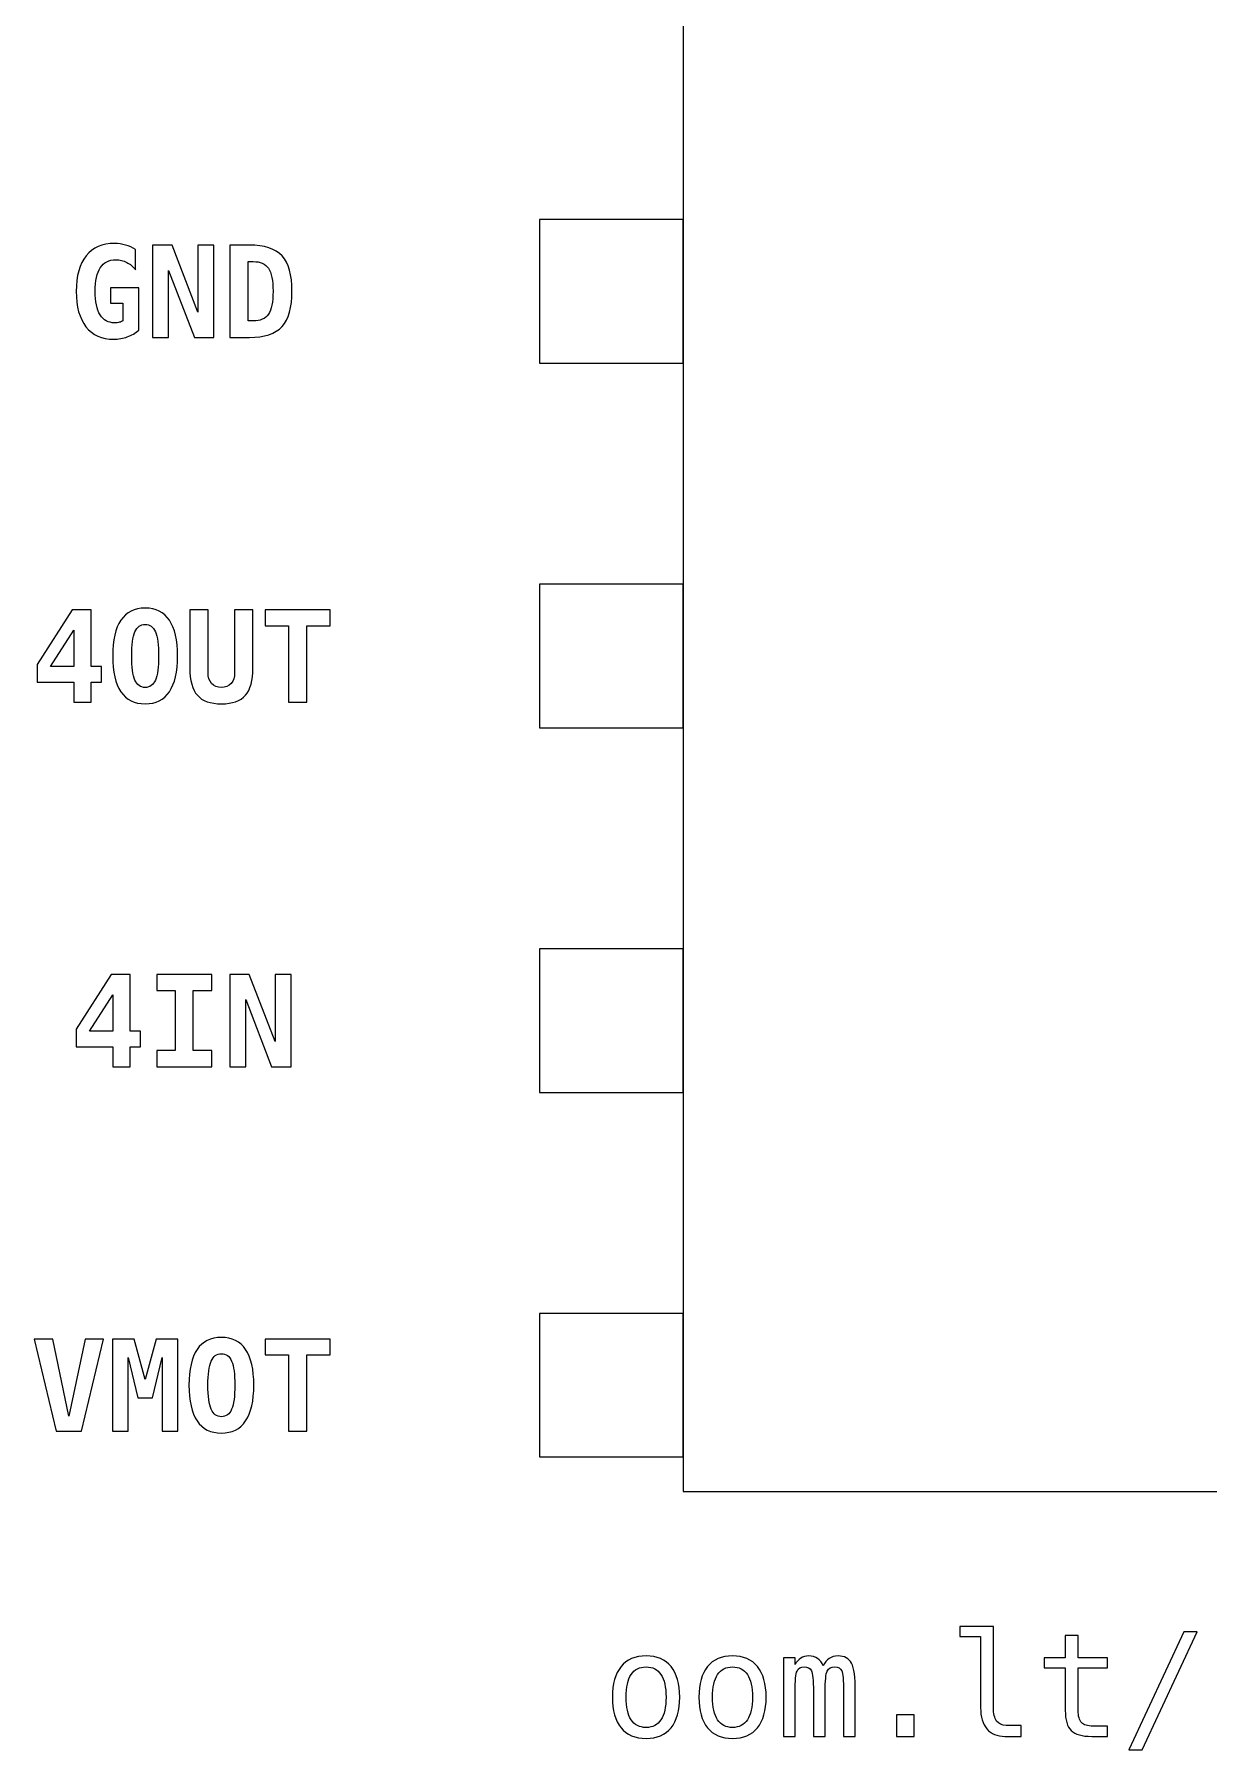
# Model space of a CAD drawing. Header units: centimetres. Extents: x -11.34 to -9.66, y -15.99 to -13.5.
# Drawn here: x -11.314 to -10.496, y -15.993 to -14.798 of the extents above; entities that cross this region are included whole.
import ezdxf

# ---------------------------------------------------------------- set-up
doc = ezdxf.new("R2010")
doc.units = ezdxf.units.CM
doc.header["$MEASUREMENT"] = 0
doc.layers.add('Layer 1', color=7, linetype='Continuous')

msp = doc.modelspace()

# ---------------------------------------------------------------- linework, layer by layer
at = {"layer": 'Layer 1', "color": 7, "lineweight": 9}
for points in [[(-10.8625, -15.813), (-10.1375, -15.813), (-10.1375, -13.887), (-10.8625, -13.887), (-10.8625, -15.813)], [(-10.9625, -15.027), (-10.8625, -15.027), (-10.8625, -14.927), (-10.9625, -14.927), (-10.9625, -15.027)], [(-10.9625, -15.281), (-10.8625, -15.281), (-10.8625, -15.181), (-10.9625, -15.181), (-10.9625, -15.281)], [(-10.9625, -15.535), (-10.8625, -15.535), (-10.8625, -15.435), (-10.9625, -15.435), (-10.9625, -15.535)], [(-10.9625, -15.789), (-10.8625, -15.789), (-10.8625, -15.689), (-10.9625, -15.689), (-10.9625, -15.789)]]:
    msp.add_lwpolyline(points, close=True, dxfattribs=at)
at = {"layer": 'Layer 1', "color": 250}
for points, knots in [([(-11.2526, -14.99747), (-11.2526, -14.99747), (-11.2526, -14.98522), (-11.2526, -14.98522), (-11.2526, -14.98522), (-11.2526, -14.98522), (-11.2613, -14.98522), (-11.2613, -14.98522), (-11.2613, -14.98522), (-11.2613, -14.98522), (-11.2613, -14.97453), (-11.2613, -14.97453), (-11.2613, -14.97453), (-11.2613, -14.97453), (-11.24148, -14.97453), (-11.24148, -14.97453), (-11.24148, -14.97453), (-11.24148, -14.97453), (-11.24148, -15.00398), (-11.24148, -15.00398), (-11.24148, -15.00398), (-11.24392, -15.00607), (-11.24661, -15.00766), (-11.24955, -15.00873), (-11.24955, -15.00873), (-11.25251, -15.00981), (-11.25565, -15.01035), (-11.259, -15.01035), (-11.259, -15.01035), (-11.26734, -15.01035), (-11.27376, -15.00745), (-11.2783, -15.00168), (-11.2783, -15.00168), (-11.28284, -14.99589), (-11.28511, -14.98767), (-11.28511, -14.97701), (-11.28511, -14.97701), (-11.28511, -14.9662), (-11.28282, -14.95794), (-11.27824, -14.95222), (-11.27824, -14.95222), (-11.27366, -14.9465), (-11.26704, -14.94365), (-11.2584, -14.94365), (-11.2584, -14.94365), (-11.25581, -14.94365), (-11.25329, -14.94402), (-11.25079, -14.94475), (-11.25079, -14.94475), (-11.24829, -14.94547), (-11.24594, -14.94653), (-11.24376, -14.94791), (-11.24376, -14.94791), (-11.24376, -14.94791), (-11.24376, -14.96199), (-11.24376, -14.96199), (-11.24376, -14.96199), (-11.24554, -14.9597), (-11.24758, -14.95796), (-11.24991, -14.9568), (-11.24991, -14.9568), (-11.25221, -14.95564), (-11.25474, -14.95505), (-11.25751, -14.95505), (-11.25751, -14.95505), (-11.26233, -14.95505), (-11.26594, -14.95688), (-11.26832, -14.96051), (-11.26832, -14.96051), (-11.2707, -14.96414), (-11.27189, -14.96963), (-11.27189, -14.97701), (-11.27189, -14.97701), (-11.27189, -14.98417), (-11.27075, -14.98961), (-11.26846, -14.99334), (-11.26846, -14.99334), (-11.26615, -14.99708), (-11.26281, -14.99894), (-11.25842, -14.99894), (-11.25842, -14.99894), (-11.25709, -14.99894), (-11.25595, -14.99883), (-11.25496, -14.99858), (-11.25496, -14.99858), (-11.25399, -14.99834), (-11.2532, -14.99797), (-11.2526, -14.99747)], [0, 0, 0, 0, 0.0454545, 0.0454545, 0.0454545, 0.0454545, 0.0909091, 0.0909091, 0.0909091, 0.0909091, 0.1363636, 0.1363636, 0.1363636, 0.1363636, 0.1818182, 0.1818182, 0.1818182, 0.1818182, 0.2272727, 0.2272727, 0.2272727, 0.2272727, 0.2727273, 0.2727273, 0.2727273, 0.2727273, 0.3181818, 0.3181818, 0.3181818, 0.3181818, 0.3636364, 0.3636364, 0.3636364, 0.3636364, 0.4090909, 0.4090909, 0.4090909, 0.4090909, 0.4545455, 0.4545455, 0.4545455, 0.4545455, 0.5, 0.5, 0.5, 0.5, 0.5454545, 0.5454545, 0.5454545, 0.5454545, 0.5909091, 0.5909091, 0.5909091, 0.5909091, 0.6363636, 0.6363636, 0.6363636, 0.6363636, 0.6818182, 0.6818182, 0.6818182, 0.6818182, 0.7272727, 0.7272727, 0.7272727, 0.7272727, 0.7727273, 0.7727273, 0.7727273, 0.7727273, 0.8181818, 0.8181818, 0.8181818, 0.8181818, 0.8636364, 0.8636364, 0.8636364, 0.8636364, 0.9090909, 0.9090909, 0.9090909, 0.9090909, 0.9545455, 0.9545455, 0.9545455, 0.9545455, 1, 1, 1, 1]), ([(-11.23193, -14.94481), (-11.23193, -14.94481), (-11.21828, -14.94481), (-11.21828, -14.94481), (-11.21828, -14.94481), (-11.21828, -14.94481), (-11.20037, -14.99154), (-11.20037, -14.99154), (-11.20037, -14.99154), (-11.20037, -14.99154), (-11.20037, -14.94481), (-11.20037, -14.94481), (-11.20037, -14.94481), (-11.20037, -14.94481), (-11.18917, -14.94481), (-11.18917, -14.94481), (-11.18917, -14.94481), (-11.18917, -14.94481), (-11.18917, -15.0091), (-11.18917, -15.0091), (-11.18917, -15.0091), (-11.18917, -15.0091), (-11.20274, -15.0091), (-11.20274, -15.0091), (-11.20274, -15.0091), (-11.20274, -15.0091), (-11.22073, -14.96237), (-11.22073, -14.96237), (-11.22073, -14.96237), (-11.22073, -14.96237), (-11.22073, -15.0091), (-11.22073, -15.0091), (-11.22073, -15.0091), (-11.22073, -15.0091), (-11.23193, -15.0091), (-11.23193, -15.0091), (-11.23193, -15.0091), (-11.23193, -15.0091), (-11.23193, -14.94481), (-11.23193, -14.94481)], [0, 0, 0, 0, 0.1, 0.1, 0.1, 0.1, 0.2, 0.2, 0.2, 0.2, 0.3, 0.3, 0.3, 0.3, 0.4, 0.4, 0.4, 0.4, 0.5, 0.5, 0.5, 0.5, 0.6, 0.6, 0.6, 0.6, 0.7, 0.7, 0.7, 0.7, 0.8, 0.8, 0.8, 0.8, 0.9, 0.9, 0.9, 0.9, 1, 1, 1, 1]), ([(-11.17808, -14.94481), (-11.17808, -14.94481), (-11.16447, -14.94481), (-11.16447, -14.94481), (-11.16447, -14.94481), (-11.15397, -14.94481), (-11.1464, -14.94731), (-11.14179, -14.95232), (-11.14179, -14.95232), (-11.13716, -14.95733), (-11.13485, -14.96552), (-11.13485, -14.9769), (-11.13485, -14.9769), (-11.13485, -14.98829), (-11.13716, -14.9965), (-11.14179, -15.00155), (-11.14179, -15.00155), (-11.1464, -15.00659), (-11.15397, -15.0091), (-11.16447, -15.0091), (-11.16447, -15.0091), (-11.16447, -15.0091), (-11.17808, -15.0091), (-11.17808, -15.0091), (-11.17808, -15.0091), (-11.17808, -15.0091), (-11.17808, -14.94481), (-11.17808, -14.94481)], [0, 0, 0, 0, 0.1428571, 0.1428571, 0.1428571, 0.1428571, 0.2857143, 0.2857143, 0.2857143, 0.2857143, 0.4285714, 0.4285714, 0.4285714, 0.4285714, 0.5714286, 0.5714286, 0.5714286, 0.5714286, 0.7142857, 0.7142857, 0.7142857, 0.7142857, 0.8571429, 0.8571429, 0.8571429, 0.8571429, 1, 1, 1, 1]), ([(-11.16538, -14.95626), (-11.16538, -14.95626), (-11.16538, -14.99765), (-11.16538, -14.99765), (-11.16538, -14.99765), (-11.16538, -14.99765), (-11.16194, -14.99765), (-11.16194, -14.99765), (-11.16194, -14.99765), (-11.15694, -14.99765), (-11.15337, -14.99608), (-11.15125, -14.99293), (-11.15125, -14.99293), (-11.14912, -14.98979), (-11.14806, -14.98444), (-11.14806, -14.9769), (-11.14806, -14.9769), (-11.14806, -14.9694), (-11.14912, -14.96408), (-11.15125, -14.96095), (-11.15125, -14.96095), (-11.15337, -14.95782), (-11.15694, -14.95626), (-11.16194, -14.95626), (-11.16194, -14.95626), (-11.16194, -14.95626), (-11.16538, -14.95626), (-11.16538, -14.95626)], [0, 0, 0, 0, 0.1428571, 0.1428571, 0.1428571, 0.1428571, 0.2857143, 0.2857143, 0.2857143, 0.2857143, 0.4285714, 0.4285714, 0.4285714, 0.4285714, 0.5714286, 0.5714286, 0.5714286, 0.5714286, 0.7142857, 0.7142857, 0.7142857, 0.7142857, 0.8571429, 0.8571429, 0.8571429, 0.8571429, 1, 1, 1, 1]), ([(-11.28796, -15.19881), (-11.28796, -15.19881), (-11.27466, -15.19881), (-11.27466, -15.19881), (-11.27466, -15.19881), (-11.27466, -15.19881), (-11.27466, -15.23833), (-11.27466, -15.23833), (-11.27466, -15.23833), (-11.27466, -15.23833), (-11.2676, -15.23833), (-11.2676, -15.23833), (-11.2676, -15.23833), (-11.2676, -15.23833), (-11.2676, -15.24922), (-11.2676, -15.24922), (-11.2676, -15.24922), (-11.2676, -15.24922), (-11.27466, -15.24922), (-11.27466, -15.24922), (-11.27466, -15.24922), (-11.27466, -15.24922), (-11.27466, -15.2631), (-11.27466, -15.2631), (-11.27466, -15.2631), (-11.27466, -15.2631), (-11.28684, -15.2631), (-11.28684, -15.2631), (-11.28684, -15.2631), (-11.28684, -15.2631), (-11.28684, -15.24922), (-11.28684, -15.24922), (-11.28684, -15.24922), (-11.28684, -15.24922), (-11.31235, -15.24922), (-11.31235, -15.24922), (-11.31235, -15.24922), (-11.31235, -15.24922), (-11.31235, -15.23691), (-11.31235, -15.23691), (-11.31235, -15.23691), (-11.31235, -15.23691), (-11.28796, -15.19881), (-11.28796, -15.19881)], [0, 0, 0, 0, 0.0909091, 0.0909091, 0.0909091, 0.0909091, 0.1818182, 0.1818182, 0.1818182, 0.1818182, 0.2727273, 0.2727273, 0.2727273, 0.2727273, 0.3636364, 0.3636364, 0.3636364, 0.3636364, 0.4545455, 0.4545455, 0.4545455, 0.4545455, 0.5454545, 0.5454545, 0.5454545, 0.5454545, 0.6363636, 0.6363636, 0.6363636, 0.6363636, 0.7272727, 0.7272727, 0.7272727, 0.7272727, 0.8181818, 0.8181818, 0.8181818, 0.8181818, 0.9090909, 0.9090909, 0.9090909, 0.9090909, 1, 1, 1, 1]), ([(-11.25968, -15.23101), (-11.25968, -15.22002), (-11.25779, -15.21171), (-11.25398, -15.20609), (-11.25398, -15.20609), (-11.25017, -15.20046), (-11.24456, -15.19765), (-11.23712, -15.19765), (-11.23712, -15.19765), (-11.22965, -15.19765), (-11.22402, -15.20046), (-11.22022, -15.20609), (-11.22022, -15.20609), (-11.21641, -15.21171), (-11.21451, -15.22002), (-11.21451, -15.23101), (-11.21451, -15.23101), (-11.21451, -15.24199), (-11.21641, -15.25028), (-11.22022, -15.25591), (-11.22022, -15.25591), (-11.22402, -15.26154), (-11.22965, -15.26435), (-11.23712, -15.26435), (-11.23712, -15.26435), (-11.24456, -15.26435), (-11.25017, -15.26154), (-11.25398, -15.25591), (-11.25398, -15.25591), (-11.25779, -15.25028), (-11.25968, -15.24199), (-11.25968, -15.23101)], [0, 0, 0, 0, 0.125, 0.125, 0.125, 0.125, 0.25, 0.25, 0.25, 0.25, 0.375, 0.375, 0.375, 0.375, 0.5, 0.5, 0.5, 0.5, 0.625, 0.625, 0.625, 0.625, 0.75, 0.75, 0.75, 0.75, 0.875, 0.875, 0.875, 0.875, 1, 1, 1, 1]), ([(-11.20599, -15.23938), (-11.20599, -15.23938), (-11.20599, -15.19881), (-11.20599, -15.19881), (-11.20599, -15.19881), (-11.20599, -15.19881), (-11.19329, -15.19881), (-11.19329, -15.19881), (-11.19329, -15.19881), (-11.19329, -15.19881), (-11.19329, -15.24257), (-11.19329, -15.24257), (-11.19329, -15.24257), (-11.19329, -15.24579), (-11.19247, -15.2483), (-11.19083, -15.25012), (-11.19083, -15.25012), (-11.1892, -15.25194), (-11.18693, -15.25286), (-11.18403, -15.25286), (-11.18403, -15.25286), (-11.18113, -15.25286), (-11.17886, -15.25194), (-11.17722, -15.25012), (-11.17722, -15.25012), (-11.17559, -15.2483), (-11.17477, -15.24579), (-11.17477, -15.24257), (-11.17477, -15.24257), (-11.17477, -15.24257), (-11.17477, -15.19881), (-11.17477, -15.19881), (-11.17477, -15.19881), (-11.17477, -15.19881), (-11.16207, -15.19881), (-11.16207, -15.19881), (-11.16207, -15.19881), (-11.16207, -15.19881), (-11.16207, -15.23938), (-11.16207, -15.23938), (-11.16207, -15.23938), (-11.16207, -15.24811), (-11.1638, -15.25444), (-11.16727, -15.25841), (-11.16727, -15.25841), (-11.17076, -15.26237), (-11.17634, -15.26435), (-11.18403, -15.26435), (-11.18403, -15.26435), (-11.19169, -15.26435), (-11.19727, -15.26237), (-11.20076, -15.25841), (-11.20076, -15.25841), (-11.20424, -15.25444), (-11.20599, -15.24811), (-11.20599, -15.23938)], [0, 0, 0, 0, 0.0714286, 0.0714286, 0.0714286, 0.0714286, 0.1428571, 0.1428571, 0.1428571, 0.1428571, 0.2142857, 0.2142857, 0.2142857, 0.2142857, 0.2857143, 0.2857143, 0.2857143, 0.2857143, 0.3571429, 0.3571429, 0.3571429, 0.3571429, 0.4285714, 0.4285714, 0.4285714, 0.4285714, 0.5, 0.5, 0.5, 0.5, 0.5714286, 0.5714286, 0.5714286, 0.5714286, 0.6428571, 0.6428571, 0.6428571, 0.6428571, 0.7142857, 0.7142857, 0.7142857, 0.7142857, 0.7857143, 0.7857143, 0.7857143, 0.7857143, 0.8571429, 0.8571429, 0.8571429, 0.8571429, 0.9285714, 0.9285714, 0.9285714, 0.9285714, 1, 1, 1, 1]), ([(-11.12458, -15.2631), (-11.12458, -15.2631), (-11.13727, -15.2631), (-11.13727, -15.2631), (-11.13727, -15.2631), (-11.13727, -15.2631), (-11.13727, -15.20992), (-11.13727, -15.20992), (-11.13727, -15.20992), (-11.13727, -15.20992), (-11.15359, -15.20992), (-11.15359, -15.20992), (-11.15359, -15.20992), (-11.15359, -15.20992), (-11.15359, -15.19881), (-11.15359, -15.19881), (-11.15359, -15.19881), (-11.15359, -15.19881), (-11.10826, -15.19881), (-11.10826, -15.19881), (-11.10826, -15.19881), (-11.10826, -15.19881), (-11.10826, -15.20992), (-11.10826, -15.20992), (-11.10826, -15.20992), (-11.10826, -15.20992), (-11.12458, -15.20992), (-11.12458, -15.20992), (-11.12458, -15.20992), (-11.12458, -15.20992), (-11.12458, -15.2631), (-11.12458, -15.2631)], [0, 0, 0, 0, 0.125, 0.125, 0.125, 0.125, 0.25, 0.25, 0.25, 0.25, 0.375, 0.375, 0.375, 0.375, 0.5, 0.5, 0.5, 0.5, 0.625, 0.625, 0.625, 0.625, 0.75, 0.75, 0.75, 0.75, 0.875, 0.875, 0.875, 0.875, 1, 1, 1, 1]), ([(-11.23712, -15.20905), (-11.24037, -15.20905), (-11.24273, -15.21079), (-11.24423, -15.21424), (-11.24423, -15.21424), (-11.24572, -15.21771), (-11.24647, -15.2233), (-11.24647, -15.23101), (-11.24647, -15.23101), (-11.24647, -15.23872), (-11.24572, -15.24429), (-11.24423, -15.24775), (-11.24423, -15.24775), (-11.24273, -15.25121), (-11.24037, -15.25294), (-11.23712, -15.25294), (-11.23712, -15.25294), (-11.23384, -15.25294), (-11.23146, -15.25121), (-11.22996, -15.24775), (-11.22996, -15.24775), (-11.22848, -15.24429), (-11.22773, -15.23872), (-11.22773, -15.23101), (-11.22773, -15.23101), (-11.22773, -15.2233), (-11.22848, -15.21771), (-11.22996, -15.21424), (-11.22996, -15.21424), (-11.23146, -15.21079), (-11.23384, -15.20905), (-11.23712, -15.20905)], [0, 0, 0, 0, 0.125, 0.125, 0.125, 0.125, 0.25, 0.25, 0.25, 0.25, 0.375, 0.375, 0.375, 0.375, 0.5, 0.5, 0.5, 0.5, 0.625, 0.625, 0.625, 0.625, 0.75, 0.75, 0.75, 0.75, 0.875, 0.875, 0.875, 0.875, 1, 1, 1, 1]), ([(-11.28684, -15.21293), (-11.28684, -15.21293), (-11.30309, -15.23833), (-11.30309, -15.23833), (-11.30309, -15.23833), (-11.30309, -15.23833), (-11.28684, -15.23833), (-11.28684, -15.23833), (-11.28684, -15.23833), (-11.28684, -15.23833), (-11.28684, -15.21293), (-11.28684, -15.21293)], [0, 0, 0, 0, 0.3333333, 0.3333333, 0.3333333, 0.3333333, 0.6666667, 0.6666667, 0.6666667, 0.6666667, 1, 1, 1, 1]), ([(-11.26076, -15.45284), (-11.26076, -15.45284), (-11.24746, -15.45284), (-11.24746, -15.45284), (-11.24746, -15.45284), (-11.24746, -15.45284), (-11.24746, -15.49236), (-11.24746, -15.49236), (-11.24746, -15.49236), (-11.24746, -15.49236), (-11.2404, -15.49236), (-11.2404, -15.49236), (-11.2404, -15.49236), (-11.2404, -15.49236), (-11.2404, -15.50325), (-11.2404, -15.50325), (-11.2404, -15.50325), (-11.2404, -15.50325), (-11.24746, -15.50325), (-11.24746, -15.50325), (-11.24746, -15.50325), (-11.24746, -15.50325), (-11.24746, -15.51713), (-11.24746, -15.51713), (-11.24746, -15.51713), (-11.24746, -15.51713), (-11.25964, -15.51713), (-11.25964, -15.51713), (-11.25964, -15.51713), (-11.25964, -15.51713), (-11.25964, -15.50325), (-11.25964, -15.50325), (-11.25964, -15.50325), (-11.25964, -15.50325), (-11.28515, -15.50325), (-11.28515, -15.50325), (-11.28515, -15.50325), (-11.28515, -15.50325), (-11.28515, -15.49094), (-11.28515, -15.49094), (-11.28515, -15.49094), (-11.28515, -15.49094), (-11.26076, -15.45284), (-11.26076, -15.45284)], [0, 0, 0, 0, 0.0909091, 0.0909091, 0.0909091, 0.0909091, 0.1818182, 0.1818182, 0.1818182, 0.1818182, 0.2727273, 0.2727273, 0.2727273, 0.2727273, 0.3636364, 0.3636364, 0.3636364, 0.3636364, 0.4545455, 0.4545455, 0.4545455, 0.4545455, 0.5454545, 0.5454545, 0.5454545, 0.5454545, 0.6363636, 0.6363636, 0.6363636, 0.6363636, 0.7272727, 0.7272727, 0.7272727, 0.7272727, 0.8181818, 0.8181818, 0.8181818, 0.8181818, 0.9090909, 0.9090909, 0.9090909, 0.9090909, 1, 1, 1, 1]), ([(-11.22904, -15.46404), (-11.22904, -15.46404), (-11.22904, -15.45284), (-11.22904, -15.45284), (-11.22904, -15.45284), (-11.22904, -15.45284), (-11.19077, -15.45284), (-11.19077, -15.45284), (-11.19077, -15.45284), (-11.19077, -15.45284), (-11.19077, -15.46404), (-11.19077, -15.46404), (-11.19077, -15.46404), (-11.19077, -15.46404), (-11.20356, -15.46404), (-11.20356, -15.46404), (-11.20356, -15.46404), (-11.20356, -15.46404), (-11.20356, -15.50593), (-11.20356, -15.50593), (-11.20356, -15.50593), (-11.20356, -15.50593), (-11.19077, -15.50593), (-11.19077, -15.50593), (-11.19077, -15.50593), (-11.19077, -15.50593), (-11.19077, -15.51713), (-11.19077, -15.51713), (-11.19077, -15.51713), (-11.19077, -15.51713), (-11.22904, -15.51713), (-11.22904, -15.51713), (-11.22904, -15.51713), (-11.22904, -15.51713), (-11.22904, -15.50593), (-11.22904, -15.50593), (-11.22904, -15.50593), (-11.22904, -15.50593), (-11.21625, -15.50593), (-11.21625, -15.50593), (-11.21625, -15.50593), (-11.21625, -15.50593), (-11.21625, -15.46404), (-11.21625, -15.46404), (-11.21625, -15.46404), (-11.21625, -15.46404), (-11.22904, -15.46404), (-11.22904, -15.46404)], [0, 0, 0, 0, 0.0833333, 0.0833333, 0.0833333, 0.0833333, 0.1666667, 0.1666667, 0.1666667, 0.1666667, 0.25, 0.25, 0.25, 0.25, 0.3333333, 0.3333333, 0.3333333, 0.3333333, 0.4166667, 0.4166667, 0.4166667, 0.4166667, 0.5, 0.5, 0.5, 0.5, 0.5833333, 0.5833333, 0.5833333, 0.5833333, 0.6666667, 0.6666667, 0.6666667, 0.6666667, 0.75, 0.75, 0.75, 0.75, 0.8333333, 0.8333333, 0.8333333, 0.8333333, 0.9166667, 0.9166667, 0.9166667, 0.9166667, 1, 1, 1, 1]), ([(-11.17823, -15.45284), (-11.17823, -15.45284), (-11.16458, -15.45284), (-11.16458, -15.45284), (-11.16458, -15.45284), (-11.16458, -15.45284), (-11.14667, -15.49957), (-11.14667, -15.49957), (-11.14667, -15.49957), (-11.14667, -15.49957), (-11.14667, -15.45284), (-11.14667, -15.45284), (-11.14667, -15.45284), (-11.14667, -15.45284), (-11.13547, -15.45284), (-11.13547, -15.45284), (-11.13547, -15.45284), (-11.13547, -15.45284), (-11.13547, -15.51713), (-11.13547, -15.51713), (-11.13547, -15.51713), (-11.13547, -15.51713), (-11.14904, -15.51713), (-11.14904, -15.51713), (-11.14904, -15.51713), (-11.14904, -15.51713), (-11.16703, -15.4704), (-11.16703, -15.4704), (-11.16703, -15.4704), (-11.16703, -15.4704), (-11.16703, -15.51713), (-11.16703, -15.51713), (-11.16703, -15.51713), (-11.16703, -15.51713), (-11.17823, -15.51713), (-11.17823, -15.51713), (-11.17823, -15.51713), (-11.17823, -15.51713), (-11.17823, -15.45284), (-11.17823, -15.45284)], [0, 0, 0, 0, 0.1, 0.1, 0.1, 0.1, 0.2, 0.2, 0.2, 0.2, 0.3, 0.3, 0.3, 0.3, 0.4, 0.4, 0.4, 0.4, 0.5, 0.5, 0.5, 0.5, 0.6, 0.6, 0.6, 0.6, 0.7, 0.7, 0.7, 0.7, 0.8, 0.8, 0.8, 0.8, 0.9, 0.9, 0.9, 0.9, 1, 1, 1, 1]), ([(-11.25964, -15.46696), (-11.25964, -15.46696), (-11.27589, -15.49236), (-11.27589, -15.49236), (-11.27589, -15.49236), (-11.27589, -15.49236), (-11.25964, -15.49236), (-11.25964, -15.49236), (-11.25964, -15.49236), (-11.25964, -15.49236), (-11.25964, -15.46696), (-11.25964, -15.46696)], [0, 0, 0, 0, 0.3333333, 0.3333333, 0.3333333, 0.3333333, 0.6666667, 0.6666667, 0.6666667, 0.6666667, 1, 1, 1, 1]), ([(-11.29021, -15.7605), (-11.29021, -15.7605), (-11.27889, -15.70681), (-11.27889, -15.70681), (-11.27889, -15.70681), (-11.27889, -15.70681), (-11.2661, -15.70681), (-11.2661, -15.70681), (-11.2661, -15.70681), (-11.2661, -15.70681), (-11.28139, -15.7711), (-11.28139, -15.7711), (-11.28139, -15.7711), (-11.28139, -15.7711), (-11.299, -15.7711), (-11.299, -15.7711), (-11.299, -15.7711), (-11.299, -15.7711), (-11.31429, -15.70681), (-11.31429, -15.70681), (-11.31429, -15.70681), (-11.31429, -15.70681), (-11.3015, -15.70681), (-11.3015, -15.70681), (-11.3015, -15.70681), (-11.3015, -15.70681), (-11.29021, -15.7605), (-11.29021, -15.7605)], [0, 0, 0, 0, 0.1428571, 0.1428571, 0.1428571, 0.1428571, 0.2857143, 0.2857143, 0.2857143, 0.2857143, 0.4285714, 0.4285714, 0.4285714, 0.4285714, 0.5714286, 0.5714286, 0.5714286, 0.5714286, 0.7142857, 0.7142857, 0.7142857, 0.7142857, 0.8571429, 0.8571429, 0.8571429, 0.8571429, 1, 1, 1, 1]), ([(-11.25995, -15.70681), (-11.25995, -15.70681), (-11.24479, -15.70681), (-11.24479, -15.70681), (-11.24479, -15.70681), (-11.24479, -15.70681), (-11.23712, -15.73502), (-11.23712, -15.73502), (-11.23712, -15.73502), (-11.23712, -15.73502), (-11.22951, -15.70681), (-11.22951, -15.70681), (-11.22951, -15.70681), (-11.22951, -15.70681), (-11.21426, -15.70681), (-11.21426, -15.70681), (-11.21426, -15.70681), (-11.21426, -15.70681), (-11.21426, -15.7711), (-11.21426, -15.7711), (-11.21426, -15.7711), (-11.21426, -15.7711), (-11.2252, -15.7711), (-11.2252, -15.7711), (-11.2252, -15.7711), (-11.2252, -15.7711), (-11.2252, -15.7196), (-11.2252, -15.7196), (-11.2252, -15.7196), (-11.2252, -15.7196), (-11.232, -15.74771), (-11.232, -15.74771), (-11.232, -15.74771), (-11.232, -15.74771), (-11.24212, -15.74771), (-11.24212, -15.74771), (-11.24212, -15.74771), (-11.24212, -15.74771), (-11.24901, -15.7196), (-11.24901, -15.7196), (-11.24901, -15.7196), (-11.24901, -15.7196), (-11.24901, -15.7711), (-11.24901, -15.7711), (-11.24901, -15.7711), (-11.24901, -15.7711), (-11.25995, -15.7711), (-11.25995, -15.7711), (-11.25995, -15.7711), (-11.25995, -15.7711), (-11.25995, -15.70681), (-11.25995, -15.70681)], [0, 0, 0, 0, 0.0769231, 0.0769231, 0.0769231, 0.0769231, 0.1538462, 0.1538462, 0.1538462, 0.1538462, 0.2307692, 0.2307692, 0.2307692, 0.2307692, 0.3076923, 0.3076923, 0.3076923, 0.3076923, 0.3846154, 0.3846154, 0.3846154, 0.3846154, 0.4615385, 0.4615385, 0.4615385, 0.4615385, 0.5384615, 0.5384615, 0.5384615, 0.5384615, 0.6153846, 0.6153846, 0.6153846, 0.6153846, 0.6923077, 0.6923077, 0.6923077, 0.6923077, 0.7692308, 0.7692308, 0.7692308, 0.7692308, 0.8461538, 0.8461538, 0.8461538, 0.8461538, 0.9230769, 0.9230769, 0.9230769, 0.9230769, 1, 1, 1, 1]), ([(-11.20659, -15.73901), (-11.20659, -15.72802), (-11.2047, -15.71971), (-11.20089, -15.71409), (-11.20089, -15.71409), (-11.19708, -15.70846), (-11.19147, -15.70565), (-11.18403, -15.70565), (-11.18403, -15.70565), (-11.17656, -15.70565), (-11.17093, -15.70846), (-11.16713, -15.71409), (-11.16713, -15.71409), (-11.16332, -15.71971), (-11.16142, -15.72802), (-11.16142, -15.73901), (-11.16142, -15.73901), (-11.16142, -15.74999), (-11.16332, -15.75828), (-11.16713, -15.76391), (-11.16713, -15.76391), (-11.17093, -15.76954), (-11.17656, -15.77235), (-11.18403, -15.77235), (-11.18403, -15.77235), (-11.19147, -15.77235), (-11.19708, -15.76954), (-11.20089, -15.76391), (-11.20089, -15.76391), (-11.2047, -15.75828), (-11.20659, -15.74999), (-11.20659, -15.73901)], [0, 0, 0, 0, 0.125, 0.125, 0.125, 0.125, 0.25, 0.25, 0.25, 0.25, 0.375, 0.375, 0.375, 0.375, 0.5, 0.5, 0.5, 0.5, 0.625, 0.625, 0.625, 0.625, 0.75, 0.75, 0.75, 0.75, 0.875, 0.875, 0.875, 0.875, 1, 1, 1, 1]), ([(-11.12458, -15.7711), (-11.12458, -15.7711), (-11.13727, -15.7711), (-11.13727, -15.7711), (-11.13727, -15.7711), (-11.13727, -15.7711), (-11.13727, -15.71792), (-11.13727, -15.71792), (-11.13727, -15.71792), (-11.13727, -15.71792), (-11.15359, -15.71792), (-11.15359, -15.71792), (-11.15359, -15.71792), (-11.15359, -15.71792), (-11.15359, -15.70681), (-11.15359, -15.70681), (-11.15359, -15.70681), (-11.15359, -15.70681), (-11.10826, -15.70681), (-11.10826, -15.70681), (-11.10826, -15.70681), (-11.10826, -15.70681), (-11.10826, -15.71792), (-11.10826, -15.71792), (-11.10826, -15.71792), (-11.10826, -15.71792), (-11.12458, -15.71792), (-11.12458, -15.71792), (-11.12458, -15.71792), (-11.12458, -15.71792), (-11.12458, -15.7711), (-11.12458, -15.7711)], [0, 0, 0, 0, 0.125, 0.125, 0.125, 0.125, 0.25, 0.25, 0.25, 0.25, 0.375, 0.375, 0.375, 0.375, 0.5, 0.5, 0.5, 0.5, 0.625, 0.625, 0.625, 0.625, 0.75, 0.75, 0.75, 0.75, 0.875, 0.875, 0.875, 0.875, 1, 1, 1, 1]), ([(-11.18403, -15.71705), (-11.18728, -15.71705), (-11.18964, -15.71879), (-11.19114, -15.72224), (-11.19114, -15.72224), (-11.19263, -15.72571), (-11.19338, -15.7313), (-11.19338, -15.73901), (-11.19338, -15.73901), (-11.19338, -15.74672), (-11.19263, -15.75229), (-11.19114, -15.75575), (-11.19114, -15.75575), (-11.18964, -15.75921), (-11.18728, -15.76094), (-11.18403, -15.76094), (-11.18403, -15.76094), (-11.18075, -15.76094), (-11.17837, -15.75921), (-11.17687, -15.75575), (-11.17687, -15.75575), (-11.17539, -15.75229), (-11.17464, -15.74672), (-11.17464, -15.73901), (-11.17464, -15.73901), (-11.17464, -15.7313), (-11.17539, -15.72571), (-11.17687, -15.72224), (-11.17687, -15.72224), (-11.17837, -15.71879), (-11.18075, -15.71705), (-11.18403, -15.71705)], [0, 0, 0, 0, 0.125, 0.125, 0.125, 0.125, 0.25, 0.25, 0.25, 0.25, 0.375, 0.375, 0.375, 0.375, 0.5, 0.5, 0.5, 0.5, 0.625, 0.625, 0.625, 0.625, 0.75, 0.75, 0.75, 0.75, 0.875, 0.875, 0.875, 0.875, 1, 1, 1, 1]), ([(-10.64633, -15.9638), (-10.64633, -15.96784), (-10.64559, -15.97087), (-10.64411, -15.97292), (-10.64411, -15.97292), (-10.64263, -15.97497), (-10.64044, -15.976), (-10.63754, -15.976), (-10.63754, -15.976), (-10.63754, -15.976), (-10.62704, -15.976), (-10.62704, -15.976), (-10.62704, -15.976), (-10.62704, -15.976), (-10.62704, -15.98362), (-10.62704, -15.98362), (-10.62704, -15.98362), (-10.62704, -15.98362), (-10.63841, -15.98362), (-10.63841, -15.98362), (-10.63841, -15.98362), (-10.64379, -15.98362), (-10.64794, -15.98189), (-10.65089, -15.97844), (-10.65089, -15.97844), (-10.65384, -15.97499), (-10.65531, -15.9701), (-10.65531, -15.9638), (-10.65531, -15.9638), (-10.65531, -15.9638), (-10.65531, -15.91413), (-10.65531, -15.91413), (-10.65531, -15.91413), (-10.65531, -15.91413), (-10.66971, -15.91413), (-10.66971, -15.91413), (-10.66971, -15.91413), (-10.66971, -15.91413), (-10.66971, -15.9071), (-10.66971, -15.9071), (-10.66971, -15.9071), (-10.66971, -15.9071), (-10.64633, -15.9071), (-10.64633, -15.9071), (-10.64633, -15.9071), (-10.64633, -15.9071), (-10.64633, -15.9638), (-10.64633, -15.9638)], [0, 0, 0, 0, 0.0833333, 0.0833333, 0.0833333, 0.0833333, 0.1666667, 0.1666667, 0.1666667, 0.1666667, 0.25, 0.25, 0.25, 0.25, 0.3333333, 0.3333333, 0.3333333, 0.3333333, 0.4166667, 0.4166667, 0.4166667, 0.4166667, 0.5, 0.5, 0.5, 0.5, 0.5833333, 0.5833333, 0.5833333, 0.5833333, 0.6666667, 0.6666667, 0.6666667, 0.6666667, 0.75, 0.75, 0.75, 0.75, 0.8333333, 0.8333333, 0.8333333, 0.8333333, 0.9166667, 0.9166667, 0.9166667, 0.9166667, 1, 1, 1, 1]), ([(-10.58733, -15.9134), (-10.58733, -15.9134), (-10.58733, -15.92893), (-10.58733, -15.92893), (-10.58733, -15.92893), (-10.58733, -15.92893), (-10.56691, -15.92893), (-10.56691, -15.92893), (-10.56691, -15.92893), (-10.56691, -15.92893), (-10.56691, -15.93592), (-10.56691, -15.93592), (-10.56691, -15.93592), (-10.56691, -15.93592), (-10.58733, -15.93592), (-10.58733, -15.93592), (-10.58733, -15.93592), (-10.58733, -15.93592), (-10.58733, -15.9656), (-10.58733, -15.9656), (-10.58733, -15.9656), (-10.58733, -15.96964), (-10.58657, -15.97245), (-10.58503, -15.97404), (-10.58503, -15.97404), (-10.5835, -15.97564), (-10.58083, -15.97644), (-10.57703, -15.97644), (-10.57703, -15.97644), (-10.57703, -15.97644), (-10.56691, -15.97644), (-10.56691, -15.97644), (-10.56691, -15.97644), (-10.56691, -15.97644), (-10.56691, -15.98362), (-10.56691, -15.98362), (-10.56691, -15.98362), (-10.56691, -15.98362), (-10.5779, -15.98362), (-10.5779, -15.98362), (-10.5779, -15.98362), (-10.58465, -15.98362), (-10.5894, -15.98227), (-10.59217, -15.97957), (-10.59217, -15.97957), (-10.59493, -15.97687), (-10.59632, -15.9722), (-10.59632, -15.9656), (-10.59632, -15.9656), (-10.59632, -15.9656), (-10.59632, -15.93592), (-10.59632, -15.93592), (-10.59632, -15.93592), (-10.59632, -15.93592), (-10.61092, -15.93592), (-10.61092, -15.93592), (-10.61092, -15.93592), (-10.61092, -15.93592), (-10.61092, -15.92893), (-10.61092, -15.92893), (-10.61092, -15.92893), (-10.61092, -15.92893), (-10.59632, -15.92893), (-10.59632, -15.92893), (-10.59632, -15.92893), (-10.59632, -15.92893), (-10.59632, -15.9134), (-10.59632, -15.9134), (-10.59632, -15.9134), (-10.59632, -15.9134), (-10.58733, -15.9134), (-10.58733, -15.9134)], [0, 0, 0, 0, 0.0555556, 0.0555556, 0.0555556, 0.0555556, 0.1111111, 0.1111111, 0.1111111, 0.1111111, 0.1666667, 0.1666667, 0.1666667, 0.1666667, 0.2222222, 0.2222222, 0.2222222, 0.2222222, 0.2777778, 0.2777778, 0.2777778, 0.2777778, 0.3333333, 0.3333333, 0.3333333, 0.3333333, 0.3888889, 0.3888889, 0.3888889, 0.3888889, 0.4444444, 0.4444444, 0.4444444, 0.4444444, 0.5, 0.5, 0.5, 0.5, 0.5555556, 0.5555556, 0.5555556, 0.5555556, 0.6111111, 0.6111111, 0.6111111, 0.6111111, 0.6666667, 0.6666667, 0.6666667, 0.6666667, 0.7222222, 0.7222222, 0.7222222, 0.7222222, 0.7777778, 0.7777778, 0.7777778, 0.7777778, 0.8333333, 0.8333333, 0.8333333, 0.8333333, 0.8888889, 0.8888889, 0.8888889, 0.8888889, 0.9444444, 0.9444444, 0.9444444, 0.9444444, 1, 1, 1, 1]), ([(-10.51369, -15.91071), (-10.51369, -15.91071), (-10.5044, -15.91071), (-10.5044, -15.91071), (-10.5044, -15.91071), (-10.5044, -15.91071), (-10.54279, -15.9929), (-10.54279, -15.9929), (-10.54279, -15.9929), (-10.54279, -15.9929), (-10.55213, -15.9929), (-10.55213, -15.9929), (-10.55213, -15.9929), (-10.55213, -15.9929), (-10.51369, -15.91071), (-10.51369, -15.91071)], [0, 0, 0, 0, 0.25, 0.25, 0.25, 0.25, 0.5, 0.5, 0.5, 0.5, 0.75, 0.75, 0.75, 0.75, 1, 1, 1, 1]), ([(-10.88828, -15.92761), (-10.8807, -15.92761), (-10.8749, -15.93006), (-10.87088, -15.93498), (-10.87088, -15.93498), (-10.86686, -15.9399), (-10.86485, -15.94702), (-10.86485, -15.95632), (-10.86485, -15.95632), (-10.86485, -15.96567), (-10.86685, -15.97279), (-10.87085, -15.97769), (-10.87085, -15.97769), (-10.87487, -15.98259), (-10.88067, -15.98504), (-10.88828, -15.98504), (-10.88828, -15.98504), (-10.89588, -15.98504), (-10.90167, -15.98259), (-10.90569, -15.97769), (-10.90569, -15.97769), (-10.90969, -15.97279), (-10.91169, -15.96567), (-10.91169, -15.95632), (-10.91169, -15.95632), (-10.91169, -15.94702), (-10.90969, -15.9399), (-10.90569, -15.93498), (-10.90569, -15.93498), (-10.90167, -15.93006), (-10.89588, -15.92761), (-10.88828, -15.92761)], [0, 0, 0, 0, 0.125, 0.125, 0.125, 0.125, 0.25, 0.25, 0.25, 0.25, 0.375, 0.375, 0.375, 0.375, 0.5, 0.5, 0.5, 0.5, 0.625, 0.625, 0.625, 0.625, 0.75, 0.75, 0.75, 0.75, 0.875, 0.875, 0.875, 0.875, 1, 1, 1, 1]), ([(-10.82807, -15.92761), (-10.82049, -15.92761), (-10.81469, -15.93006), (-10.81067, -15.93498), (-10.81067, -15.93498), (-10.80665, -15.9399), (-10.80464, -15.94702), (-10.80464, -15.95632), (-10.80464, -15.95632), (-10.80464, -15.96567), (-10.80664, -15.97279), (-10.81064, -15.97769), (-10.81064, -15.97769), (-10.81466, -15.98259), (-10.82046, -15.98504), (-10.82807, -15.98504), (-10.82807, -15.98504), (-10.83567, -15.98504), (-10.84146, -15.98259), (-10.84548, -15.97769), (-10.84548, -15.97769), (-10.84948, -15.97279), (-10.85148, -15.96567), (-10.85148, -15.95632), (-10.85148, -15.95632), (-10.85148, -15.94702), (-10.84948, -15.9399), (-10.84548, -15.93498), (-10.84548, -15.93498), (-10.84146, -15.93006), (-10.83567, -15.92761), (-10.82807, -15.92761)], [0, 0, 0, 0, 0.125, 0.125, 0.125, 0.125, 0.25, 0.25, 0.25, 0.25, 0.375, 0.375, 0.375, 0.375, 0.5, 0.5, 0.5, 0.5, 0.625, 0.625, 0.625, 0.625, 0.75, 0.75, 0.75, 0.75, 0.875, 0.875, 0.875, 0.875, 1, 1, 1, 1]), ([(-10.76495, -15.9345), (-10.76385, -15.93215), (-10.76243, -15.93041), (-10.76071, -15.9293), (-10.76071, -15.9293), (-10.75901, -15.92818), (-10.75695, -15.92761), (-10.75455, -15.92761), (-10.75455, -15.92761), (-10.75015, -15.92761), (-10.74704, -15.92931), (-10.74524, -15.93271), (-10.74524, -15.93271), (-10.74343, -15.93612), (-10.74253, -15.94252), (-10.74253, -15.95193), (-10.74253, -15.95193), (-10.74253, -15.95193), (-10.74253, -15.98362), (-10.74253, -15.98362), (-10.74253, -15.98362), (-10.74253, -15.98362), (-10.75073, -15.98362), (-10.75073, -15.98362), (-10.75073, -15.98362), (-10.75073, -15.98362), (-10.75073, -15.95232), (-10.75073, -15.95232), (-10.75073, -15.95232), (-10.75073, -15.9446), (-10.75116, -15.93982), (-10.75203, -15.93793), (-10.75203, -15.93793), (-10.75288, -15.93607), (-10.75446, -15.93513), (-10.75675, -15.93513), (-10.75675, -15.93513), (-10.75935, -15.93513), (-10.76113, -15.93613), (-10.7621, -15.93813), (-10.7621, -15.93813), (-10.76305, -15.94013), (-10.76353, -15.94487), (-10.76353, -15.95232), (-10.76353, -15.95232), (-10.76353, -15.95232), (-10.76353, -15.98362), (-10.76353, -15.98362), (-10.76353, -15.98362), (-10.76353, -15.98362), (-10.77173, -15.98362), (-10.77173, -15.98362), (-10.77173, -15.98362), (-10.77173, -15.98362), (-10.77173, -15.95232), (-10.77173, -15.95232), (-10.77173, -15.95232), (-10.77173, -15.9445), (-10.7722, -15.93968), (-10.77313, -15.93787), (-10.77313, -15.93787), (-10.77405, -15.93605), (-10.77571, -15.93513), (-10.77813, -15.93513), (-10.77813, -15.93513), (-10.78051, -15.93513), (-10.78217, -15.93613), (-10.78308, -15.93813), (-10.78308, -15.93813), (-10.78402, -15.94013), (-10.78448, -15.94487), (-10.78448, -15.95232), (-10.78448, -15.95232), (-10.78448, -15.95232), (-10.78448, -15.98362), (-10.78448, -15.98362), (-10.78448, -15.98362), (-10.78448, -15.98362), (-10.79263, -15.98362), (-10.79263, -15.98362), (-10.79263, -15.98362), (-10.79263, -15.98362), (-10.79263, -15.92893), (-10.79263, -15.92893), (-10.79263, -15.92893), (-10.79263, -15.92893), (-10.78448, -15.92893), (-10.78448, -15.92893), (-10.78448, -15.92893), (-10.78448, -15.92893), (-10.78448, -15.93361), (-10.78448, -15.93361), (-10.78448, -15.93361), (-10.78342, -15.93166), (-10.78207, -15.93018), (-10.78045, -15.92915), (-10.78045, -15.92915), (-10.77885, -15.92813), (-10.77701, -15.92761), (-10.77496, -15.92761), (-10.77496, -15.92761), (-10.77248, -15.92761), (-10.77043, -15.92818), (-10.76878, -15.92931), (-10.76878, -15.92931), (-10.76713, -15.93046), (-10.76586, -15.93218), (-10.76495, -15.9345)], [0, 0, 0, 0, 0.037037, 0.037037, 0.037037, 0.037037, 0.0740741, 0.0740741, 0.0740741, 0.0740741, 0.1111111, 0.1111111, 0.1111111, 0.1111111, 0.1481481, 0.1481481, 0.1481481, 0.1481481, 0.1851852, 0.1851852, 0.1851852, 0.1851852, 0.2222222, 0.2222222, 0.2222222, 0.2222222, 0.2592593, 0.2592593, 0.2592593, 0.2592593, 0.2962963, 0.2962963, 0.2962963, 0.2962963, 0.3333333, 0.3333333, 0.3333333, 0.3333333, 0.3703704, 0.3703704, 0.3703704, 0.3703704, 0.4074074, 0.4074074, 0.4074074, 0.4074074, 0.4444444, 0.4444444, 0.4444444, 0.4444444, 0.4814815, 0.4814815, 0.4814815, 0.4814815, 0.5185185, 0.5185185, 0.5185185, 0.5185185, 0.5555556, 0.5555556, 0.5555556, 0.5555556, 0.5925926, 0.5925926, 0.5925926, 0.5925926, 0.6296296, 0.6296296, 0.6296296, 0.6296296, 0.6666667, 0.6666667, 0.6666667, 0.6666667, 0.7037037, 0.7037037, 0.7037037, 0.7037037, 0.7407407, 0.7407407, 0.7407407, 0.7407407, 0.7777778, 0.7777778, 0.7777778, 0.7777778, 0.8148148, 0.8148148, 0.8148148, 0.8148148, 0.8518519, 0.8518519, 0.8518519, 0.8518519, 0.8888889, 0.8888889, 0.8888889, 0.8888889, 0.9259259, 0.9259259, 0.9259259, 0.9259259, 0.962963, 0.962963, 0.962963, 0.962963, 1, 1, 1, 1]), ([(-10.88828, -15.93523), (-10.89285, -15.93523), (-10.8963, -15.937), (-10.89865, -15.94055), (-10.89865, -15.94055), (-10.901, -15.9441), (-10.90217, -15.94937), (-10.90217, -15.95632), (-10.90217, -15.95632), (-10.90217, -15.96325), (-10.901, -15.9685), (-10.89865, -15.97207), (-10.89865, -15.97207), (-10.8963, -15.97564), (-10.89285, -15.97742), (-10.88828, -15.97742), (-10.88828, -15.97742), (-10.8837, -15.97742), (-10.88023, -15.97564), (-10.87788, -15.97207), (-10.87788, -15.97207), (-10.87553, -15.9685), (-10.87437, -15.96325), (-10.87437, -15.95632), (-10.87437, -15.95632), (-10.87437, -15.94937), (-10.87553, -15.9441), (-10.87788, -15.94055), (-10.87788, -15.94055), (-10.88023, -15.937), (-10.8837, -15.93523), (-10.88828, -15.93523)], [0, 0, 0, 0, 0.125, 0.125, 0.125, 0.125, 0.25, 0.25, 0.25, 0.25, 0.375, 0.375, 0.375, 0.375, 0.5, 0.5, 0.5, 0.5, 0.625, 0.625, 0.625, 0.625, 0.75, 0.75, 0.75, 0.75, 0.875, 0.875, 0.875, 0.875, 1, 1, 1, 1]), ([(-10.82807, -15.93523), (-10.83264, -15.93523), (-10.83609, -15.937), (-10.83844, -15.94055), (-10.83844, -15.94055), (-10.84079, -15.9441), (-10.84196, -15.94937), (-10.84196, -15.95632), (-10.84196, -15.95632), (-10.84196, -15.96325), (-10.84079, -15.9685), (-10.83844, -15.97207), (-10.83844, -15.97207), (-10.83609, -15.97564), (-10.83264, -15.97742), (-10.82807, -15.97742), (-10.82807, -15.97742), (-10.82349, -15.97742), (-10.82002, -15.97564), (-10.81767, -15.97207), (-10.81767, -15.97207), (-10.81532, -15.9685), (-10.81416, -15.96325), (-10.81416, -15.95632), (-10.81416, -15.95632), (-10.81416, -15.94937), (-10.81532, -15.9441), (-10.81767, -15.94055), (-10.81767, -15.94055), (-10.82002, -15.937), (-10.82349, -15.93523), (-10.82807, -15.93523)], [0, 0, 0, 0, 0.125, 0.125, 0.125, 0.125, 0.25, 0.25, 0.25, 0.25, 0.375, 0.375, 0.375, 0.375, 0.5, 0.5, 0.5, 0.5, 0.625, 0.625, 0.625, 0.625, 0.75, 0.75, 0.75, 0.75, 0.875, 0.875, 0.875, 0.875, 1, 1, 1, 1]), ([(-10.71385, -15.96872), (-10.71385, -15.96872), (-10.70155, -15.96872), (-10.70155, -15.96872), (-10.70155, -15.96872), (-10.70155, -15.96872), (-10.70155, -15.98362), (-10.70155, -15.98362), (-10.70155, -15.98362), (-10.70155, -15.98362), (-10.71385, -15.98362), (-10.71385, -15.98362), (-10.71385, -15.98362), (-10.71385, -15.98362), (-10.71385, -15.96872), (-10.71385, -15.96872)], [0, 0, 0, 0, 0.25, 0.25, 0.25, 0.25, 0.5, 0.5, 0.5, 0.5, 0.75, 0.75, 0.75, 0.75, 1, 1, 1, 1])]:
    msp.add_open_spline(points, degree=3, knots=knots, dxfattribs=at)

doc.saveas('drawing.dxf')
